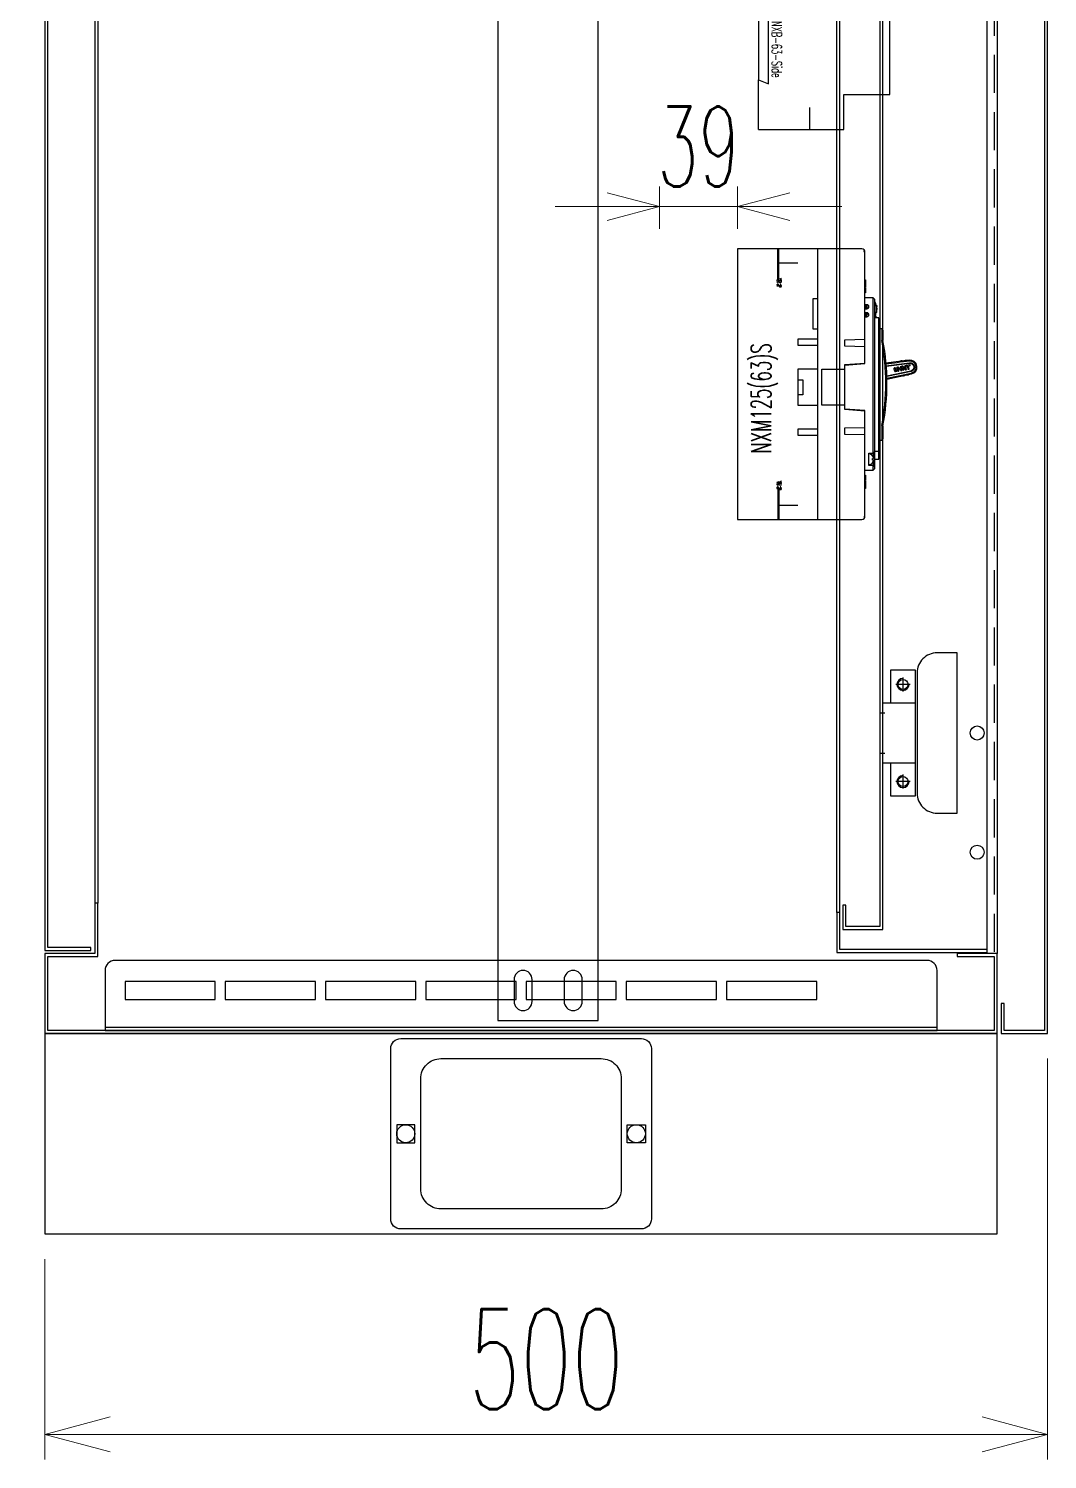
# Model space of a CAD drawing. Header units: millimetres. Extents: x 28713 to 59118, y -54378 to -19615.
# Drawn here: x 38747 to 39255, y -26430 to -25716 of the extents above; entities that cross this region are included whole.
import ezdxf
from ezdxf.enums import TextEntityAlignment as Align

# ---------------------------------------------------------------- set-up
doc = ezdxf.new("R2010")
doc.units = ezdxf.units.MM
doc.header["$LTSCALE"] = 3
doc.linetypes.add('ACAD_ISO04W100', pattern=[30, 24, -3, 0, -3])
doc.linetypes.add('HIDDEN', pattern=[9.525, 6.35, -3.175])
for name, color, linetype in [('@.DM. NÉT CHÍNH', 7, 'Continuous'), ('@.VISIBLE', 7, 'Continuous'), ('centerline', 6, 'ACAD_ISO04W100'), ('dim', 7, 'Continuous'), ('equipments', 2, 'Continuous'), ('S-DIM', 7, 'Continuous'), ('TEXT', 7, 'Continuous')]:
    doc.layers.add(name, color=color, linetype=linetype)
doc.styles.add('Ann_w01', font='romans.shx', dxfattribs={"width": 0.6, "bigfont": 'chineset.shx'})
doc.dimstyles.new('Dim 01_SC20', dxfattribs={"dimscale": 20, "dimtxt": 2, "dimasz": 1.3, "dimexe": 0.5, "dimexo": 0.5, "dimgap": 0.5, "dimtad": 1, "dimdec": 1, "dimzin": 12, "dimdsep": 46, "dimtxsty": 'Ann_w01', "dimblk": 'OPEN30', "dimcen": 1.5, "dimclrd": 6, "dimclre": 6, "dimclrt": 3, "dimadec": 1, "dimazin": 3, "dimtm": 1e-09, "dimtfac": 1, "dimtdec": 1, "dimtix": 1, "dimtmove": 0, "dimatfit": 3, "dimldrblk": 'OPEN30', "dimfxl": 1, "dimtolj": 1, "dimlwd": 20, "dimlwe": 20, "dimarcsym": 0})
doc.dimstyles.new('Dim 01_SC25', dxfattribs={"dimscale": 25, "dimtxt": 2, "dimasz": 1.3, "dimexe": 0.5, "dimexo": 0.5, "dimgap": 0.5, "dimtad": 1, "dimdec": 1, "dimzin": 12, "dimdsep": 46, "dimtxsty": 'Ann_w01', "dimblk": 'OPEN30', "dimcen": 1.5, "dimclrd": 6, "dimclre": 6, "dimclrt": 3, "dimadec": 1, "dimazin": 3, "dimtm": 1e-09, "dimtfac": 1, "dimtdec": 1, "dimtmove": 0, "dimatfit": 3, "dimldrblk": 'OPEN30', "dimfxl": 1, "dimtolj": 1, "dimlwd": 20, "dimlwe": 20, "dimarcsym": 0})

# ---------------------------------------------------------------- blocks, each defined once
blk = doc.blocks.new('_Open30')
at = {"color": 0, "linetype": 'ByBlock', "lineweight": -2}
for p, q in [((-1, 0.268), (0, 0)), ((0, 0), (-1, -0.268)), ((0, 0), (-1, 0))]:
    blk.add_line(p, q, dxfattribs=at)
blk = doc.blocks.new('*D199')
at = {"layer": 'Defpoints', "color": 0, "transparency": 16777216}
for p in [(38654.95, -24717.91), (38754.95, -24717.91), (38754.95, -26317.91)]:
    blk.add_point(p, dxfattribs=at)
at = {"layer": 'dim', "color": 6, "lineweight": 20, "transparency": 16777216}
for p, q in [((38742.45, -24717.91), (38642.45, -24717.91)), ((38654.95, -26285.41), (38654.95, -24750.41)), ((38742.45, -26317.91), (38642.45, -26317.91))]:
    blk.add_line(p, q, dxfattribs=at)
at = {"layer": 'dim', "color": 6, "lineweight": 20, "transparency": 16777216, "xscale": 32.5, "yscale": 32.5, "zscale": 32.5}
for p, rotation in [((38654.95, -24717.91), 90), ((38654.95, -26317.91), 270)]:
    blk.add_blockref('_Open30', p, dxfattribs=dict(at, rotation=rotation))
at = {"layer": 'dim', "color": 3, "transparency": 16777216, "insert": (38617.45, -25517.91), "char_height": 50, "attachment_point": 5, "rotation": 90, "style": 'Ann_w01'}
blk.add_mtext('\\A1;1600', dxfattribs=at)
blk = doc.blocks.new('*D200')
at = {"layer": 'Defpoints', "color": 0, "transparency": 16777216}
for p in [(39254.95, -26217.91), (38754.95, -26317.91), (39254.95, -26417.91)]:
    blk.add_point(p, dxfattribs=at)
at = {"layer": 'dim', "color": 6, "lineweight": 20, "transparency": 16777216}
for p, q in [((39254.95, -26230.41), (39254.95, -26430.41)), ((38754.95, -26330.41), (38754.95, -26430.41)), ((38787.45, -26417.91), (39222.45, -26417.91))]:
    blk.add_line(p, q, dxfattribs=at)
at = {"layer": 'dim', "color": 6, "lineweight": 20, "transparency": 16777216, "xscale": 32.5, "yscale": 32.5, "zscale": 32.5, "rotation": 180}
blk.add_blockref('_Open30', (38754.95, -26417.91), dxfattribs=at)
at = {"layer": 'dim', "color": 6, "lineweight": 20, "transparency": 16777216, "xscale": 32.5, "yscale": 32.5, "zscale": 32.5}
blk.add_blockref('_Open30', (39254.95, -26417.91), dxfattribs=at)
at = {"layer": 'dim', "color": 3, "transparency": 16777216, "insert": (39004.95, -26380.41), "char_height": 50, "attachment_point": 5, "style": 'Ann_w01'}
blk.add_mtext('\\A1;500', dxfattribs=at)
blk = doc.blocks.new('*D213')
at = {"layer": 'Defpoints', "color": 0, "transparency": 16777216}
for p in [(39061.45, -25805.23), (39061.45, -25826.29), (39100.45, -25826.29)]:
    blk.add_point(p, dxfattribs=at)
at = {"layer": 'S-DIM', "color": 6, "lineweight": 20, "transparency": 16777216}
for p, q in [((39061.45, -25816.29), (39061.45, -25795.23)), ((39100.45, -25816.29), (39100.45, -25795.23)), ((39035.45, -25805.23), (39009.45, -25805.23)), ((39100.45, -25805.23), (39061.45, -25805.23)), ((39126.45, -25805.23), (39152.45, -25805.23))]:
    blk.add_line(p, q, dxfattribs=at)
at = {"layer": 'S-DIM', "color": 6, "lineweight": 20, "transparency": 16777216, "xscale": 26, "yscale": 26, "zscale": 26}
blk.add_blockref('_Open30', (39061.45, -25805.23), dxfattribs=at)
at = {"layer": 'S-DIM', "color": 6, "lineweight": 20, "transparency": 16777216, "xscale": 26, "yscale": 26, "zscale": 26, "rotation": 180}
blk.add_blockref('_Open30', (39100.45, -25805.23), dxfattribs=at)
at = {"layer": 'S-DIM', "color": 3, "transparency": 16777216, "insert": (39080.95, -25775.23), "char_height": 40, "attachment_point": 5, "style": 'Ann_w01'}
blk.add_mtext('\\A1;39', dxfattribs=at)
blk = doc.blocks.new('NXM-125(63)S Side')
at = {"color": 1}
for p, q in [((20, 60.5), (30, 60.5)), ((20, -60.5), (30, -60.5))]:
    blk.add_line(p, q, dxfattribs=at)
at = {"layer": 'equipments', "color": 1}
for p, q in [((20, 52.5), (20, 67.5)), ((20.5, 52.5), (20.5, 67.5)), ((20, -52.5), (20, -67.5)), ((20.5, -52.5), (20.5, -67.5))]:
    blk.add_line(p, q, dxfattribs=at)
at = {"layer": 'equipments'}
for p, q in [((40, -67.5), (40, 67.5)), ((63.5, 51.14), (63.8, 51.14)), ((63.5, 50.72), (63.8, 50.72)), ((63.5, 48.5), (63.8, 48.5)), ((64, 39.6), (64, 37.6)), ((64.5, 39.6), (64.5, 37.6)), ((64.5, 37.65), (65.38, 38.13)), ((69.08, 35.75), (69.3, 35.75)), ((69.4, 39.16), (69.48, 38.66)), ((69.53, 36.86), (69.53, 38.14)), ((64, 35.6), (64, 33.6)), ((64.5, 33.6), (64.5, 35.6)), ((64.5, 34), (64.84, 33.66)), ((71.9, 27.5), (70.5, 27.5)), ((71.9, 27.5), (71.9, 21.7)), ((72.5, 26.9), (71.9, 27.5)), ((60.5, 10.27), (60.5, 10.01)), ((85.65, 11.88), (73.9, 10.36)), ((78.27, 6.71), (78.13, 7.5)), ((78.26, 6.71), (78.13, 7.5)), ((78.51, 8.17), (79.5, 8.33)), ((78.63, 7.62), (78.78, 6.74)), ((79.42, 7.92), (78.76, 7.81)), ((79.29, 7.2), (79.63, 7.26)), ((79.6, 7.92), (79.63, 7.77)), ((79.63, 7.65), (79.63, 7.65)), ((79.63, 7.26), (79.63, 7.26)), ((79.73, 7.19), (79.77, 6.93)), ((80.2, 8.45), (80.31, 7.8)), ((80.38, 7.4), (81.36, 7.57)), ((80.38, 7.4), (80.45, 6.93)), ((81.17, 8.65), (81.24, 8.28)), ((81.22, 8.71), (81.59, 8.78)), ((81.46, 11.58), (81.33, 11.41)), ((81.33, 11.41), (81.34, 11.34)), ((82.01, 11.65), (81.46, 11.58)), ((81.79, 7.99), (81.98, 6.89)), ((82.18, 11.51), (82.01, 11.65)), ((82.19, 11.45), (82.18, 11.51)), ((82.73, 7), (82.53, 8.17)), ((83.37, 11.66), (83.37, 11.66)), ((83.59, 7.85), (83.42, 8.83)), ((83.5, 11.83), (84.06, 11.9)), ((83.8, 11.72), (83.78, 11.87)), ((84.22, 11.77), (84.06, 11.9)), ((84.11, 8.88), (84.06, 9.12)), ((84.86, 8.93), (84.19, 8.82)), ((84.22, 11.77), (84.22, 11.77)), ((84.23, 11.7), (84.22, 11.77)), ((86, 9.13), (85.35, 9.01)), ((89.02, 8.83), (89.47, 8.88)), ((74.37, 4.16), (86.48, 6.66)), ((86.53, 6.36), (74.38, 3.85)), ((74.41, 2.97), (86.65, 5.52)), ((74.42, 2.54), (86.71, 5.07)), ((78.89, 6.2), (78.9, 6.2)), ((79.33, 6.36), (78.9, 6.2)), ((78.97, 6.61), (79.62, 6.72)), ((82.66, 6.92), (82.32, 6.87)), ((82.32, 6.87), (82.32, 6.87)), ((82.48, 4.23), (82.5, 4.16)), ((82.5, 4.16), (82.67, 4.04)), ((83.22, 4.15), (82.67, 4.04)), ((83.22, 4.15), (83.34, 4.33)), ((83.34, 4.33), (83.33, 4.4)), ((84.51, 4.63), (84.52, 4.57)), ((84.52, 4.57), (84.7, 4.45)), ((85.25, 4.56), (84.7, 4.45)), ((85.25, 4.56), (85.36, 4.73)), ((85.36, 4.73), (85.35, 4.8)), ((86.48, 6.66), (86.53, 6.36)), ((71.9, -20.7), (71.9, -28)), ((70.5, -28), (71.9, -28)), ((71.9, -28), (72.5, -27.4)), ((67.28, -35.75), (67.26, -35.77)), ((67.26, -39.23), (67.28, -39.25)), ((67.7, -38.45), (67.7, -40.6)), ((68.5, -42.2), (67.7, -43)), ((63.5, -45.46), (63.8, -45.46)), ((63.5, -49.5), (63.8, -49.5))]:
    blk.add_line(p, q, dxfattribs=at)
for points in [[(53.5, 9.45), (63.5, 10.25), (63.5, 66, 0.414214), (62, 67.5), (0, 67.5), (0, -67.5), (62, -67.5, 0.414214), (63.5, -66), (63.5, -13.25), (53.5, -12.55)], [(63.5, 37.6), (64.5, 37.6, 1), (64.5, 39.6), (63.5, 39.6)], [(68.6, 34.13, 0.192245), (68.6, 40.87, 0.189916), (68.5, 40.98)], [(69.4, 35.83, 0.089419), (69.4, 39.17, 0.362886), (69.3, 39.25)], [(63.5, 33.6), (64.5, 33.6, 1), (64.5, 35.6), (63.5, 35.6)], [(65.4, 35), (65, 35, 0.414214), (64.5, 34.5)], [(68.58, -37.5), (70.3, -37.5, 0.414214), (70.5, -37.3), (70.5, 32.8, 0.414214), (70.3, 33), (68.5, 33)], [(68.5, -33.4), (70.3, -33.4, 0.414214), (70.5, -33.2)]]:
    blk.add_lwpolyline(points, format="xyb", dxfattribs=at)
for points in [[(63.5, 52.01), (63.8, 52.01), (63.8, 48.44), (63.5, 48.44)], [(63.5, 48), (63.8, 48), (63.8, 45.5), (63.5, 45.5)], [(68.5, -42.2), (68.5, 42.2), (67.7, 43), (63.5, 43)], [(68.5, -33.6), (67.7, -34.4), (67.7, 43)], [(40, 42.5), (37.5, 42.5), (37.5, 27.5), (40, 27.5)], [(40, 22.5), (30, 22.5), (30, 19.5), (40, 19.5)], [(63.5, 18.6), (53.5, 18.9), (53.5, 22.1), (63.5, 22.4)], [(72.5, 26.9), (72.5, 21.86), (72.49, 21.83), (72.5, 21.76), (71.9, 21.7)], [(40, 7.5), (30, 7.5), (30, -10.5), (40, -10.5)], [(53.5, -10.5), (42, -10.5), (42, 7.5), (53.5, 7.5)], [(63.5, -13.5), (53.5, -12.75), (53.5, 9.75), (63.5, 10.5)], [(74.02, 9.06), (85.8, 10.59), (85.85, 10.59)], [(85.89, 10.29), (85.83, 10.29), (74.09, 8.77)], [(81.36, 7.57), (81.49, 6.79), (81.49, 6.79), (81.36, 7.57)], [(83.5, 11.83), (83.37, 11.66), (83.38, 11.59)], [(30, 2.2), (32.5, 2.2), (32.5, -5.3), (30, -5.3)], [(71.9, -20.7), (72.5, -20.76), (72.5, -27.4)], [(40, -22.5), (30, -22.5), (30, -25.5), (40, -25.5)], [(63.5, -25.4), (53.5, -25.1), (53.5, -21.9), (63.5, -21.6)], [(67.7, -40.6), (65.5, -40.6), (65.5, -34.4), (67.7, -34.4), (67.7, -36.55)], [(63.5, -43), (67.7, -43), (67.7, -40.6), (68.5, -41.4)], [(63.5, -45.5), (63.8, -45.5), (63.8, -48), (63.5, -48)], [(63.8, -48.02), (63.8, -48.04), (63.5, -48.04)], [(63.5, -48.49), (63.8, -48.49), (63.8, -49.54), (63.5, -49.54)], [(63.8, -49.6), (63.8, -52), (63.5, -52)], [(63.8, -52.01), (63.8, -52.06), (63.5, -52.06)]]:
    blk.add_lwpolyline(points, dxfattribs=at)
for centre, radius, start, end in [((69.3, 35.85), 0.1, 269.99999, 349.78051), ((69.38, 38.65), 0.1, 0, 7.10314), ((69.38, 36.35), 0.1, 352.89685, 0), ((68.42, 34.2), 0.2, 295.22281, 338.23588), ((-39.5, 0.5), 113.4, 349.22311, 10.77688), ((-39.5, 0.5), 114, 349.25176, 10.7484), ((86.05, 8.46), 3.45, 280.91302, 96.72058), ((65.12, -37.5), 2.78, 39.16973, 82.22418), ((65.12, -37.5), 2.78, 277.77582, 320.83027)]:
    blk.add_arc(centre, radius, start, end, dxfattribs=at)
for points, knots in [([(63.02, 66.17), (63.08, 66.19), (63.19, 66.26), (63.31, 66.39), (63.37, 66.52), (63.37, 66.61), (63.36, 66.64), (63.36, 66.63), (63.32, 66.57), (63.24, 66.51), (63.1, 66.43), (62.99, 66.38), (62.93, 66.36)], [0, 0, 0, 0, 0.194132, 0.3696, 0.514403, 0.62658, 0.62658, 0.62658, 0.680004, 0.794665, 0.95862, 1.14983, 1.14983, 1.14983, 1.14983]), ([(64.5, 38.04), (64.67, 38.04), (64.83, 38.04), (65, 38.04), (65.06, 38.04), (65.2, 38.07), (65.31, 38.15), (65.35, 38.19), (65.4, 38.24), (65.43, 38.29), (65.46, 38.35)], [0, 0, 0, 0, 1, 1, 1, 1.194647, 1.390356, 1.390356, 1.390356, 1.576937, 1.576937, 1.576937, 1.576937]), ([(68.5, 40.73), (68.51, 40.71), (68.54, 40.6), (68.6, 40.39), (68.65, 40.21), (68.67, 40.11), (68.7, 40.01), (68.72, 39.9), (68.75, 39.8)], [0, 0, 0, 0, 0.083471, 0.3438557, 0.6460638, 0.6460638, 0.6460638, 0.9670049, 0.9670049, 0.9670049, 0.9670049]), ([(69.43, 38.13), (69.42, 38.23), (69.41, 38.37), (69.4, 38.51), (69.39, 38.55), (69.39, 38.58), (69.39, 38.61), (69.39, 38.64), (69.38, 38.64), (69.38, 38.65), (69.38, 38.65), (69.38, 38.67), (69.38, 38.68), (69.38, 38.69), (69.37, 38.77), (69.35, 38.91), (69.34, 39.05), (69.33, 39.1), (69.32, 39.14), (69.3, 39.17), (69.31, 39.25), (69.3, 39.25), (69.23, 39.25), (69.15, 39.25), (69.08, 39.25)], [0, 0, 0, 0, 0.291713, 0.422989, 0.422989, 0.422989, 1.422989, 1.422989, 1.422989, 2.422989, 2.422989, 2.422989, 3.422989, 3.422989, 3.422989, 3.659832, 3.84007, 3.84007, 3.84007, 3.950164, 3.987699, 3.987699, 3.987699, 4.987699, 4.987699, 4.987699, 4.987699]), ([(78.13, 7.5), (78.12, 7.54), (78.11, 7.6), (78.11, 7.7), (78.13, 7.79), (78.15, 7.87), (78.18, 7.91), (78.19, 7.93), (78.22, 7.97), (78.28, 8.04), (78.39, 8.13), (78.47, 8.16), (78.51, 8.17)], [0, 0, 0, 0, 0.1097229, 0.206355, 0.292729, 0.3712118, 0.4445468, 0.4445468, 0.4445468, 0.595198, 0.7317083, 0.8531323, 0.8531323, 0.8531323, 0.8531323]), ([(79.72, 7.61), (79.71, 7.61), (79.69, 7.61), (79.66, 7.63), (79.64, 7.64), (79.63, 7.65), (79.63, 7.67), (79.62, 7.71), (79.61, 7.75), (79.6, 7.8), (79.59, 7.84), (79.57, 7.87), (79.55, 7.89), (79.52, 7.91), (79.49, 7.92), (79.46, 7.92), (79.43, 7.92), (79.42, 7.92)], [0, 0, 0, 0, 0.0340053, 0.0689052, 0.104385, 0.104385, 0.104385, 0.1584015, 0.2079, 0.2529458, 0.2935001, 0.3295922, 0.3614135, 0.3908206, 0.4216465, 0.4567739, 0.4965092, 0.4965092, 0.4965092, 0.4965092]), ([(79.63, 7.65), (79.64, 7.65), (79.65, 7.64), (79.67, 7.62), (79.69, 7.61), (79.71, 7.61), (79.72, 7.61), (79.72, 7.61), (79.34, 7.63), (79.45, 7.65), (79.56, 7.67)], [0, 0, 0, 0, 0.024524, 0.04935, 0.075054, 0.089161, 0.104835, 0.104835, 0.104835, 1.104835, 1.104835, 1.104835, 1.104835]), ([(79.76, 8.46), (79.75, 8.46), (79.73, 8.46), (79.71, 8.44), (79.7, 8.41), (79.7, 8.39), (79.7, 8.38), (79.81, 7.77), (79.91, 7.16), (80.01, 6.55), (80.02, 6.54), (80.02, 6.53), (80.03, 6.52), (80.04, 6.5), (80.05, 6.49), (80.08, 6.49), (80.11, 6.49), (80.12, 6.49), (80.22, 6.51), (80.33, 6.53), (80.44, 6.55)], [0, 0, 0, 0, 0.030857, 0.058543, 0.086225, 0.117072, 0.117072, 0.117072, 1.117072, 1.117072, 1.117072, 1.136137, 1.152698, 1.167807, 1.182559, 1.214296, 1.252162, 1.252162, 1.252162, 2.252162, 2.252162, 2.252162, 2.252162]), ([(80.2, 8.45), (80.19, 8.46), (80.19, 8.48), (80.17, 8.5), (80.15, 8.51), (80.14, 8.52), (80.13, 8.52), (80.12, 8.53), (80.12, 8.52), (80, 8.5), (79.88, 8.48), (79.76, 8.46)], [0, 0, 0, 0, 0.028837, 0.059792, 0.074828, 0.088866, 0.101572, 0.112993, 0.112993, 0.112993, 1.112993, 1.112993, 1.112993, 1.112993]), ([(81.79, 7.99), (81.79, 8), (81.79, 8), (81.78, 8.02), (81.77, 8.03), (81.75, 8.04), (81.74, 8.04), (81.73, 8.04), (81.73, 8.04), (81.25, 7.96), (80.78, 7.88), (80.31, 7.8)], [0, 0, 0, 0, 0.00889, 0.019018, 0.041733, 0.064451, 0.07458, 0.083472, 0.083472, 0.083472, 1.083472, 1.083472, 1.083472, 1.083472]), ([(81.24, 8.28), (81.24, 8.27), (81.24, 8.26), (81.26, 8.23), (81.29, 8.22), (81.31, 8.22), (81.32, 8.22), (81.43, 8.24), (81.55, 8.26), (81.66, 8.28)], [0, 0, 0, 0, 0.030842, 0.058521, 0.086204, 0.117057, 0.117057, 0.117057, 1.117057, 1.117057, 1.117057, 1.117057]), ([(82.18, 11.51), (82.18, 11.52), (82.16, 11.51), (82.15, 11.51), (82.13, 11.5), (82.07, 11.51), (81.96, 11.49), (81.83, 11.47), (81.68, 11.45), (81.57, 11.44), (81.5, 11.43), (81.48, 11.43), (81.46, 11.43), (81.42, 11.42), (81.38, 11.4), (81.33, 11.42), (81.33, 11.41)], [0, 0, 0, 0, 0.0256909, 0.0256909, 0.0256909, 0.099698, 0.2133237, 0.3528747, 0.5016561, 0.6417916, 0.7098676, 0.7098676, 0.7098676, 0.7566372, 0.833053, 0.8595513, 0.8595513, 0.8595513, 0.8595513]), ([(81.66, 8.28), (81.67, 8.28), (81.7, 8.3), (81.73, 8.33), (81.73, 8.36), (81.73, 8.38), (81.71, 8.49), (81.69, 8.6), (81.67, 8.71)], [0, 0, 0, 0, 0.043131, 0.086009, 0.129426, 0.129426, 0.129426, 1.129426, 1.129426, 1.129426, 1.129426]), ([(81.99, 8.84), (81.97, 8.84), (81.94, 8.83), (81.92, 8.79), (81.91, 8.76), (81.92, 8.75), (82.02, 8.14), (82.12, 7.54), (82.23, 6.94), (82.23, 6.92), (82.24, 6.89), (82.28, 6.87), (82.31, 6.86), (82.32, 6.87)], [0, 0, 0, 0, 0.04313, 0.086013, 0.129475, 0.129475, 0.129475, 1.129475, 1.129475, 1.129475, 1.172607, 1.21549, 1.258607, 1.258607, 1.258607, 1.258607]), ([(82.23, 6.94), (82.22, 6.93), (82.22, 6.93), (82.22, 6.93), (82.19, 7.14), (82.12, 7.54), (82.02, 8.14), (81.95, 8.55), (81.91, 8.75), (81.92, 8.75), (81.92, 8.75), (81.92, 8.75)], [0, 0, 0, 0, 1, 1, 1, 1.612609, 2.225941, 2.838475, 2.838475, 2.838475, 3.838475, 3.838475, 3.838475, 3.838475]), ([(83.59, 7.85), (83.58, 7.85), (83.57, 7.86), (83.55, 7.88), (83.51, 7.91), (83.46, 7.95), (83.38, 8.02), (83.24, 8.14), (83.09, 8.27), (82.98, 8.37), (82.94, 8.4), (82.91, 8.43), (82.86, 8.47), (82.78, 8.54), (82.69, 8.61), (82.64, 8.66), (82.62, 8.68), (82.59, 8.71), (82.54, 8.76), (82.47, 8.81), (82.4, 8.85), (82.34, 8.88), (82.29, 8.89), (82.26, 8.89), (82.24, 8.89), (82.15, 8.87), (82.07, 8.86), (81.98, 8.84)], [0, 0, 0, 0, 0.016984, 0.047114, 0.088673, 0.139885, 0.264089, 0.405351, 0.681439, 0.852895, 0.852895, 0.852895, 0.959753, 1.067242, 1.17424, 1.279688, 1.279688, 1.279688, 1.377586, 1.496943, 1.557583, 1.615687, 1.669806, 1.720053, 1.720053, 1.720053, 2.720053, 2.720053, 2.720053, 2.720053]), ([(83.19, 7.6), (83.22, 7.58), (83.28, 7.53), (83.36, 7.46), (83.44, 7.39), (83.49, 7.34), (83.52, 7.32), (83.55, 7.29), (83.6, 7.24), (83.68, 7.19), (83.75, 7.16), (83.8, 7.14), (83.87, 7.13), (83.91, 7.14), (83.93, 7.14), (84, 7.15), (84.07, 7.16), (84.13, 7.18)], [0, 0, 0, 0, 0.107364, 0.21759, 0.327276, 0.433085, 0.433085, 0.433085, 0.541781, 0.65389, 0.71109, 0.770037, 0.832417, 0.900574, 0.900574, 0.900574, 1.900574, 1.900574, 1.900574, 1.900574]), ([(84.22, 11.77), (84.22, 11.78), (84.21, 11.77), (84.2, 11.77), (84.18, 11.76), (84.13, 11.76), (84.04, 11.74), (83.92, 11.73), (83.84, 11.72), (83.8, 11.72), (83.75, 11.71), (83.67, 11.7), (83.56, 11.68), (83.46, 11.68), (83.41, 11.66), (83.37, 11.67), (83.37, 11.66)], [0, 0, 0, 0, 0.0209341, 0.0209341, 0.0209341, 0.0819588, 0.1770055, 0.296874, 0.4297576, 0.4297576, 0.4297576, 0.5623648, 0.6822932, 0.7773993, 0.8384916, 0.8595148, 0.8595148, 0.8595148, 0.8595148]), ([(83.89, 9.09), (83.89, 9.1), (83.89, 9.11), (83.88, 9.12), (83.86, 9.14), (83.83, 9.15), (83.81, 9.15), (83.8, 9.15), (83.68, 9.13), (83.57, 9.11), (83.46, 9.09)], [0, 0, 0, 0, 0.012236, 0.025851, 0.05629, 0.088497, 0.11994, 0.11994, 0.11994, 1.11994, 1.11994, 1.11994, 1.11994]), ([(84.13, 7.18), (84.14, 7.18), (84.16, 7.19), (84.19, 7.21), (84.2, 7.23), (84.2, 7.25), (84.2, 7.26), (84.2, 7.26), (84.1, 7.87), (83.99, 8.48), (83.89, 9.09)], [0, 0, 0, 0, 0.031442, 0.063649, 0.094094, 0.107713, 0.119956, 0.119956, 0.119956, 1.119956, 1.119956, 1.119956, 1.119956]), ([(85.94, 9.52), (85.33, 9.41), (84.73, 9.31), (84.12, 9.21), (84.11, 9.21), (84.09, 9.2), (84.07, 9.18), (84.06, 9.15), (84.06, 9.13), (84.06, 9.12)], [0, 0, 0, 0, 1, 1, 1, 1.030844, 1.058524, 1.086205, 1.117051, 1.117051, 1.117051, 1.117051]), ([(84.86, 8.93), (84.94, 8.43), (85.03, 7.92), (85.11, 7.42), (85.11, 7.41), (85.12, 7.39), (85.14, 7.37), (85.17, 7.36), (85.19, 7.36), (85.2, 7.36), (85.31, 7.38), (85.42, 7.4), (85.54, 7.42)], [0, 0, 0, 0, 1, 1, 1, 1.030858, 1.058541, 1.086222, 1.117075, 1.117075, 1.117075, 2.117075, 2.117075, 2.117075, 2.117075]), ([(85.53, 7.42), (85.55, 7.42), (85.58, 7.43), (85.6, 7.47), (85.61, 7.5), (85.6, 7.51), (85.52, 8.01), (85.43, 8.51), (85.35, 9.01)], [0, 0, 0, 0, 0.04313, 0.086013, 0.12944, 0.12944, 0.12944, 1.12944, 1.12944, 1.12944, 1.12944]), ([(86.65, 5.52), (86.76, 5.55), (86.97, 5.61), (87.27, 5.72), (87.55, 5.86), (87.81, 6.03), (88.05, 6.23), (88.28, 6.45), (88.48, 6.69), (88.65, 6.95), (88.79, 7.24), (88.91, 7.54), (88.99, 7.85), (89.04, 8.17), (89.05, 8.5), (89.04, 8.72), (89.02, 8.83), (89.02, 8.86), (89.01, 8.92), (88.99, 9.02), (88.97, 9.12), (88.95, 9.24), (88.91, 9.37), (88.86, 9.51), (88.8, 9.66), (88.72, 9.82), (88.62, 10), (88.5, 10.19), (88.34, 10.39), (88.14, 10.6), (87.9, 10.81), (87.63, 11), (87.35, 11.15), (87.07, 11.27), (86.8, 11.36), (86.53, 11.42), (86.26, 11.45), (85.99, 11.46), (85.8, 11.44), (85.71, 11.42)], [0, 0, 0, 0, 0.330242, 0.646046, 0.958121, 1.269696, 1.582237, 1.894586, 2.207074, 2.521191, 2.840275, 3.164383, 3.487757, 3.810192, 4.134061, 4.462139, 4.462139, 4.462139, 4.553122, 4.651974, 4.760708, 4.880254, 5.012201, 5.158351, 5.320634, 5.501265, 5.703032, 5.928889, 6.183867, 6.472943, 6.794518, 7.13062, 7.456965, 7.757767, 8.037986, 8.308736, 8.5768, 8.850356, 9.134774, 9.134774, 9.134774, 9.134774]), ([(85.85, 10.59), (86, 10.61), (86.31, 10.61), (86.76, 10.51), (87.18, 10.31), (87.55, 10.03), (87.85, 9.68), (88.06, 9.26), (88.15, 8.96), (88.17, 8.8), (88.2, 8.65), (88.21, 8.34), (88.13, 7.88), (87.96, 7.45), (87.7, 7.06), (87.36, 6.74), (86.97, 6.5), (86.68, 6.4), (86.53, 6.36)], [0, 0, 0, 0, 0.463783, 0.923088, 1.379288, 1.835293, 2.294392, 2.759946, 3.233728, 3.233728, 3.233728, 3.694076, 4.156217, 4.618303, 5.08048, 5.542783, 6.004687, 6.463806, 6.463806, 6.463806, 6.463806]), ([(85.89, 10.29), (86.03, 10.31), (86.29, 10.31), (86.68, 10.22), (87.02, 10.07), (87.33, 9.84), (87.58, 9.54), (87.78, 9.17), (87.85, 8.9), (87.87, 8.75), (87.9, 8.6), (87.91, 8.28), (87.82, 7.83), (87.62, 7.42), (87.32, 7.07), (86.93, 6.81), (86.63, 6.7), (86.48, 6.66)], [0, 0, 0, 0, 0.407858, 0.793861, 1.168363, 1.542706, 1.928144, 2.335543, 2.775399, 2.775399, 2.775399, 3.249285, 3.704505, 4.15107, 4.599988, 5.061993, 5.547015, 5.547015, 5.547015, 5.547015]), ([(86.07, 9.24), (86.06, 9.3), (86.05, 9.37), (86.04, 9.43), (86.03, 9.44), (86.03, 9.47), (86.01, 9.5), (85.98, 9.52), (85.96, 9.52), (85.94, 9.52), (85.94, 9.52)], [0, 0, 0, 0, 1, 1, 1, 1.040509, 1.07618, 1.109807, 1.127818, 1.147776, 1.147776, 1.147776, 1.147776]), ([(86, 9.13), (86.01, 9.13), (86.02, 9.13), (86.04, 9.14), (86.06, 9.16), (86.07, 9.19), (86.07, 9.21), (86.07, 9.21), (86.07, 9.22), (86.07, 9.23), (86.07, 9.24)], [0, 0, 0, 0, 0.0199583, 0.0379702, 0.0715947, 0.107262, 0.1216304, 0.1216304, 0.1216304, 0.147851, 0.147851, 0.147851, 0.147851]), ([(81.49, 6.79), (81.49, 6.79), (81.5, 6.78), (81.51, 6.76), (81.53, 6.74), (81.56, 6.74), (81.58, 6.74), (81.59, 6.74), (81.7, 6.76), (81.81, 6.78), (81.91, 6.8)], [0, 0, 0, 0, 0.016897, 0.031897, 0.058763, 0.087588, 0.124693, 0.124693, 0.124693, 1.124693, 1.124693, 1.124693, 1.124693]), ([(62.93, -66.36), (62.99, -66.38), (63.1, -66.43), (63.24, -66.51), (63.32, -66.57), (63.36, -66.63), (63.36, -66.64), (63.37, -66.61), (63.37, -66.52), (63.31, -66.39), (63.19, -66.26), (63.08, -66.19), (63.02, -66.17)], [0, 0, 0, 0, 0.19121, 0.355164, 0.469825, 0.52325, 0.52325, 0.52325, 0.635426, 0.78023, 0.955698, 1.14983, 1.14983, 1.14983, 1.14983])]:
    blk.add_open_spline(points, degree=3, knots=knots, dxfattribs=at)
for points, weights, knots in [([(68.58, 33), (68.58, 33.07), (68.58, 33.2), (68.56, 33.33), (68.56, 33.4), (68.75, 33.4), (68.95, 33.4), (69.14, 33.4), (69.08, 33.79), (68.95, 34.15), (68.74, 34.48)], [1, 1, 1, 1, 1, 1, 1, 1, 0.985063940021, 0.985063940021, 1], [0, 0, 0, 0, 0.201401, 0.40079, 0.40079, 0.40079, 1.40079, 1.40079, 1.40079, 1.824944, 1.824944, 1.824944, 1.824944]), ([(67.26, -39.23), (67.57, -38.85), (67.77, -38.39), (67.84, -37.9), (67.65, -37.9), (67.45, -37.9), (67.26, -37.9), (67.26, -37.83), (67.28, -37.7), (67.28, -37.57), (67.28, -37.5), (67.28, -37.43), (67.28, -37.3), (67.26, -37.17), (67.26, -37.1), (67.45, -37.1), (67.65, -37.1), (67.84, -37.1), (67.77, -36.61), (67.57, -36.15), (67.26, -35.77)], [1, 0.976196696816, 0.976196696816, 1, 1, 1, 1, 1, 1, 1, 1, 1, 1, 1, 1, 1, 1, 1, 0.976196696816, 0.976196696816, 1], [0, 0, 0, 0, 0.536056, 0.536056, 0.536056, 1.536056, 1.536056, 1.536056, 1.735445, 1.936846, 1.936846, 1.936846, 2.138247, 2.337636, 2.337636, 2.337636, 3.337636, 3.337636, 3.337636, 3.873692, 3.873692, 3.873692, 3.873692])]:
    blk.add_rational_spline(points, weights, degree=3, knots=knots, dxfattribs=at)
for points, start_tangent, end_tangent in [([(85.71, 11.43), (79.63, 10.68), (73.94, 9.93)], (-0.992555, -0.121799), (-0.992526, -0.122035)), ([(78.19, 7.93), (78.15, 7.84), (78.12, 7.74), (78.12, 7.63), (78.13, 7.5)], (-0.567604, -0.823302), (0.163653, -0.986518)), ([(78.51, 8.17), (78.41, 8.13), (78.32, 8.07), (78.25, 8), (78.19, 7.93)], (-0.984896, -0.173144), (-0.568238, -0.822864)), ([(78.63, 7.62), (78.63, 7.69), (78.66, 7.74), (78.7, 7.78), (78.76, 7.81)], (-0.18483, 0.98277), (0.986312, 0.164888)), ([(79.29, 7.2), (79.28, 7.2), (79.26, 7.19), (79.74, 7.18), (79.73, 7.15), (79.73, 7.12), (79.73, 7.09), (79.73, 7.05), (79.75, 6.97), (79.26, 6.89), (79.25, 6.85), (79.75, 6.82), (79.73, 6.78), (79.71, 6.76), (79.67, 6.74), (79.62, 6.72)], (-0.984962, -0.172769), (-0.985806, -0.167891)), ([(79.6, 7.92), (79.53, 8.11), (79.39, 8.25), (79.7, 8.33), (79.5, 8.33)], (-0.164327, 0.986406), (-0.985647, -0.168818)), ([(79.42, 7.92), (79.47, 7.92), (79.52, 7.91), (79.55, 7.89), (79.58, 7.86), (79.6, 7.81), (79.61, 7.77), (79.62, 7.71), (79.63, 7.65)], (0.984821, 0.173573), (0.171521, -0.98518)), ([(79.56, 7.67), (79.6, 7.69), (79.62, 7.72), (79.63, 7.77)], (0.985519, 0.169568), (-0.165033, 0.986288)), ([(79.73, 7.19), (79.71, 7.23), (79.67, 7.26), (79.63, 7.26)], (-0.169551, 0.985521), (-0.987652, -0.156661)), ([(81.22, 8.71), (81.21, 8.71), (81.2, 8.7), (81.19, 8.69), (81.18, 8.67), (81.17, 8.66), (81.17, 8.65)], (-0.982299, -0.187321), (0.149237, -0.988801)), ([(81.67, 8.71), (81.66, 8.73), (81.64, 8.76), (81.63, 8.77), (81.62, 8.77), (81.6, 8.78), (81.59, 8.78)], (-0.204325, 0.978903), (-0.987732, -0.156157)), ([(81.91, 8.75), (81.92, 8.79), (81.94, 8.82), (81.98, 8.84)], (-0.167254, 0.985914), (0.985073, 0.172135)), ([(82.53, 8.17), (82.54, 8.16), (82.55, 8.15), (82.59, 8.12), (82.64, 8.08), (82.69, 8.04), (82.8, 7.95), (82.86, 7.89)], (0.872434, -0.488732), (0.73696, -0.675937)), ([(82.86, 7.89), (82.94, 7.82), (83.02, 7.74), (83.11, 7.67), (83.19, 7.6)], (0.725481, -0.688242), (0.764365, -0.644784)), ([(83.46, 9.1), (83.42, 9.08), (83.4, 9.06), (83.39, 9.02), (83.39, 8.98), (83.4, 8.93), (83.41, 8.89), (83.42, 8.83)], (-0.985761, -0.168153), (0.16887, -0.985638)), ([(83.46, 9.09), (83.44, 9.09), (83.43, 9.08), (83.41, 9.06), (83.4, 9.03), (83.39, 9), (83.4, 8.96), (83.4, 8.92), (83.41, 8.88), (83.42, 8.83)], (-0.985089, -0.172043), (0.170165, -0.985416)), ([(84.06, 9.12), (84.06, 9.16), (84.09, 9.19), (84.12, 9.21)], (-0.169087, 0.985601), (0.985748, 0.168229)), ([(84.19, 8.82), (84.15, 8.82), (84.12, 8.84), (84.1, 8.88)], (-0.985747, -0.168233), (-0.168903, 0.985633)), ([(84.11, 8.88), (84.12, 8.85), (84.13, 8.83), (84.16, 8.82), (84.19, 8.82)], (0.137818, -0.990458), (0.980109, 0.198461)), ([(85.11, 7.42), (85.03, 7.92), (84.94, 8.43), (84.85, 8.93)], (-0.167462, 0.985879), (-0.168764, 0.985656)), ([(85.2, 7.36), (85.16, 7.36), (85.13, 7.38), (85.11, 7.42)], (-0.985752, -0.168205), (-0.16741, 0.985887)), ([(78.27, 6.71), (78.3, 6.58), (78.34, 6.47), (78.47, 6.3), (78.56, 6.24), (78.66, 6.2), (78.77, 6.19), (78.89, 6.2)], (0.172016, -0.985094), (0.987182, 0.159598)), ([(78.97, 6.61), (78.9, 6.61), (78.84, 6.64), (78.8, 6.68), (78.78, 6.74)], (-0.985179, -0.171531), (-0.151584, 0.988444)), ([(79.33, 6.36), (79.52, 6.43), (79.67, 6.56), (79.76, 6.74), (79.77, 6.93)], (0.984901, 0.173118), (-0.166191, 0.986094)), ([(80.44, 6.55), (80.46, 6.55), (80.47, 6.56), (80.49, 6.58), (80.49, 6.6), (80.5, 6.64), (80.5, 6.7), (80.49, 6.76), (80.48, 6.82), (80.46, 6.88), (80.45, 6.93)], (0.988813, 0.149158), (-0.176714, 0.984262)), ([(81.59, 6.74), (81.56, 6.74), (81.53, 6.75), (81.5, 6.76), (81.49, 6.79)], (-0.985752, -0.168205), (-0.38692, 0.922113)), ([(81.91, 6.8), (81.95, 6.81), (81.97, 6.85), (81.98, 6.89)], (0.985675, 0.168658), (-0.164089, 0.986446)), ([(82.32, 6.87), (82.28, 6.87), (82.24, 6.9), (82.22, 6.93)], (-0.987538, -0.157379), (-0.173142, 0.984897)), ([(82.5, 4.16), (82.52, 4.17), (82.6, 4.18), (82.71, 4.2), (82.85, 4.23), (82.99, 4.26), (83.13, 4.29), (83.24, 4.31), (83.32, 4.33), (83.34, 4.33)], (0.290792, -0.956786), (-0.102376, 0.994746)), ([(82.66, 6.92), (82.68, 6.93), (82.69, 6.94), (82.71, 6.95), (82.72, 6.98), (82.73, 7)], (0.985484, 0.169766), (0.42374, 0.905784)), ([(84.52, 4.57), (84.54, 4.57), (84.62, 4.58), (84.73, 4.61), (84.87, 4.63), (85.01, 4.66), (85.15, 4.69), (85.26, 4.71), (85.34, 4.73), (85.36, 4.73)], (0.290792, -0.956786), (-0.102376, 0.994746))]:
    blk.add_spline(points, degree=3, dxfattribs=dict(at, start_tangent=start_tangent, end_tangent=end_tangent))
at = {"layer": 'TEXT', "attachment_point": 5, "rotation": 90, "style": 'Ann_w01'}
for s, insert, char_height in [('\\A1;10-63A', (20, 50.55), 1), ('\\A1;65-125A', (21.34, 50.55), 1), ('\\A1;NXM125(63)S', (13.36, -7.19), 10), ('\\A1;10-63A', (20, -50.55), 1), ('\\A1;65-125A', (21.34, -50.55), 1)]:
    blk.add_mtext(s, dxfattribs=dict(at, insert=insert, char_height=char_height))
blk = doc.blocks.new('ẻt34qt63q65')
at = {"layer": 'equipments'}
for p, q in [((39110.95, -25711.49), (39110.95, -25686.74)), ((39110.95, -25686.74), (39153.45, -25686.74)), ((39153.45, -25686.74), (39153.45, -25704.24)), ((39153.45, -25704.24), (39176.45, -25704.24)), ((39176.45, -25749.24), (39176.45, -25704.24)), ((39110.95, -25711.49), (39115.95, -25709.49)), ((39110.95, -25711.49), (39110.95, -25741.99)), ((39115.95, -25743.99), (39115.95, -25709.49)), ((39110.95, -25766.74), (39110.95, -25741.99)), ((39110.95, -25741.99), (39115.95, -25743.99)), ((39153.45, -25766.74), (39153.45, -25749.24)), ((39153.45, -25749.24), (39176.45, -25749.24)), ((39110.95, -25766.74), (39153.45, -25766.74))]:
    blk.add_line(p, q, dxfattribs=at)
at = {"layer": 'equipments', "color": 1}
for p, q in [((39136.45, -25686.74), (39136.45, -25697.74)), ((39136.45, -25766.74), (39136.45, -25755.74))]:
    blk.add_line(p, q, dxfattribs=at)
at = {"layer": 'TEXT', "style": 'Ann_w01', "width": 0.6}
blk.add_text('NXB-63-Side', height=5, rotation=270, dxfattribs=at).set_placement((39119.95, -25726.74), align=Align.MIDDLE_CENTER)

msp = doc.modelspace()

# ---------------------------------------------------------------- linework, layer by layer
at = {"color": 6}
for p, q in [((39224.95, -26175.91), (39224.95, -24759.91)), ((39149.95, -26157.41), (39149.95, -24778.41)), ((39151.45, -26157.41), (39151.45, -24778.41))]:
    msp.add_line(p, q, dxfattribs=at)
at = {"linetype": 'HIDDEN'}
msp.add_line((39228.45, -24757.91), (39228.45, -26177.91), dxfattribs=at)
for p, q in [((39229.95, -24757.91), (39229.95, -26177.91)), ((38779.95, -24782.91), (38779.95, -26152.91)), ((38781.45, -24782.91), (38781.45, -26152.91))]:
    msp.add_line(p, q)
at = {"color": 6, "linetype": 'Continuous'}
for p, q in [((39186.45, -26043.66), (39179.45, -26043.66)), ((39182.95, -26040.16), (39182.95, -26047.16)), ((39182.95, -26088.66), (39182.95, -26095.66)), ((39186.45, -26092.16), (39179.45, -26092.16))]:
    msp.add_line(p, q, dxfattribs=at)
at = {"color": 1}
msp.add_line((39199.95, -26214.91), (38784.95, -26214.91), dxfattribs=at)
at = {"color": 4}
for points in [[(39253.45, -26216.41), (39233.45, -26216.41), (39233.45, -26202.91), (39231.95, -26202.91), (39231.95, -26217.91), (39254.95, -26217.91), (39254.95, -24717.91), (39231.95, -24717.91), (39231.95, -24732.91), (39233.45, -24732.91), (39233.45, -24719.41), (39253.45, -24719.41)], [(38777.95, -26174.91), (38756.45, -26174.91), (38756.45, -24760.91), (38777.95, -24760.91), (38777.95, -24759.41), (38754.95, -24759.41), (38754.95, -26176.41), (38777.95, -26176.41)], [(39171.45, -26164.41), (39154.45, -26164.41), (39154.45, -26153.91), (39152.95, -26153.91), (39152.95, -26165.91), (39172.95, -26165.91), (39172.95, -24769.91), (39152.95, -24769.91), (39152.95, -24781.91), (39154.45, -24781.91), (39154.45, -24771.41), (39171.45, -24771.41)]]:
    msp.add_lwpolyline(points, close=True, dxfattribs=at)
at = {"color": 6}
msp.add_lwpolyline([(39209.95, -26107.91), (39209.95, -26027.91), (39199.95, -26027.91, 0.414214), (39189.95, -26037.91), (39189.95, -26097.91, 0.414214), (39199.95, -26107.91)], format="xyb", close=True, dxfattribs=at)
for points in [[(38779.95, -26152.91), (38779.95, -26177.91), (38754.95, -26177.91), (38754.95, -26217.91), (39229.95, -26217.91), (39229.95, -26177.91), (39209.95, -26177.91), (39209.95, -26179.41), (39228.45, -26179.41), (39228.45, -26216.41), (38756.45, -26216.41), (38756.45, -26179.41), (38781.45, -26179.41), (38781.45, -26152.91)], [(39229.95, -26217.91), (38754.95, -26217.91), (38754.95, -26317.91), (39229.95, -26317.91)], [(38930.45, -26263.41), (38930.45, -26272.41), (38939.45, -26272.41), (38939.45, -26263.41)], [(39054.45, -26263.41), (39054.45, -26272.41), (39045.45, -26272.41), (39045.45, -26263.41)]]:
    msp.add_lwpolyline(points, close=True)
msp.add_lwpolyline([(39149.95, -26157.41), (39149.95, -26177.41), (39224.95, -26177.41), (39224.95, -26175.91), (39151.45, -26175.91), (39151.45, -26157.41)], close=True, dxfattribs=at)
at = {"color": 1}
msp.add_lwpolyline([(38784.95, -26186.41), (38784.95, -26216.41), (39199.95, -26216.41), (39199.95, -26186.41, 0.414214), (39194.95, -26181.41), (38789.95, -26181.41, 0.414214)], format="xyb", close=True, dxfattribs=at)
for points in [[(38794.95, -26200.91), (38839.95, -26200.91), (38839.95, -26191.91), (38794.95, -26191.91)], [(38844.95, -26200.91), (38889.95, -26200.91), (38889.95, -26191.91), (38844.95, -26191.91)], [(38894.95, -26200.91), (38939.95, -26200.91), (38939.95, -26191.91), (38894.95, -26191.91)], [(38944.95, -26200.91), (38989.95, -26200.91), (38989.95, -26191.91), (38944.95, -26191.91)], [(38994.95, -26200.91), (39039.95, -26200.91), (39039.95, -26191.91), (38994.95, -26191.91)], [(39044.95, -26200.91), (39089.95, -26200.91), (39089.95, -26191.91), (39044.95, -26191.91)], [(39094.95, -26200.91), (39139.95, -26200.91), (39139.95, -26191.91), (39094.95, -26191.91)]]:
    msp.add_lwpolyline(points, close=True, dxfattribs=at)
at = {"color": 2}
msp.add_lwpolyline([(39052.45, -26315.41), (38932.45, -26315.41, -0.414214), (38927.45, -26310.41), (38927.45, -26225.41, -0.414214), (38932.45, -26220.41), (39052.45, -26220.41, -0.414214), (39057.45, -26225.41), (39057.45, -26310.41, -0.414214)], format="xyb", close=True, dxfattribs=at)
msp.add_lwpolyline([(39032.45, -26305.41), (38952.45, -26305.41, -0.414214), (38942.45, -26295.41), (38942.45, -26240.41, -0.414214), (38952.45, -26230.41), (39032.45, -26230.41, -0.414214), (39042.45, -26240.41), (39042.45, -26295.41, -0.414214)], format="xyb", close=True)
at = {"color": 6}
for centre in [(39219.95, -26067.91), (39219.95, -26127.41)]:
    msp.add_circle(centre, 3.5, dxfattribs=at)
at = {"color": 2}
for centre in [(38934.95, -26267.91), (39049.95, -26267.91)]:
    msp.add_circle(centre, 4.5, dxfattribs=at)
at = {"layer": '@.DM. NÉT CHÍNH', "color": 8}
for points in [[(38997.95, -26201.91), (38997.95, -26190.91, 0.414214), (38993.45, -26186.41), (38993.45, -26186.41, 0.414214), (38988.95, -26190.91), (38988.95, -26201.91, 0.414214), (38993.45, -26206.41), (38993.45, -26206.41, 0.414214)], [(39022.95, -26201.91), (39022.95, -26190.91, 0.414214), (39018.45, -26186.41), (39018.45, -26186.41, 0.414214), (39013.95, -26190.91), (39013.95, -26201.91, 0.414214), (39018.45, -26206.41), (39018.45, -26206.41, 0.414214)]]:
    msp.add_lwpolyline(points, format="xyb", close=True, dxfattribs=at)
at = {"layer": '@.VISIBLE', "color": 8}
msp.add_lwpolyline([(38980.95, -26211.41), (39030.95, -26211.41), (39030.95, -24724.41), (38980.95, -24724.41)], close=True, dxfattribs=at)
at = {"layer": 'centerline'}
for p, q in [((39171.95, -26057.91), (39173.95, -26057.91)), ((39171.95, -26077.91), (39173.95, -26077.91))]:
    msp.add_line(p, q, dxfattribs=at)
at = {"layer": 'equipments'}
for points in [[(39176.95, -26052.91), (39176.95, -26036.41), (39188.95, -26036.41), (39188.95, -26099.41), (39176.95, -26099.41), (39176.95, -26082.91)], [(39188.95, -26082.91), (39172.95, -26082.91), (39172.95, -26052.91), (39188.95, -26052.91)]]:
    msp.add_lwpolyline(points, dxfattribs=at)
for centre in [(39182.95, -26043.66), (39182.95, -26092.16)]:
    msp.add_circle(centre, 2.5, dxfattribs=at)
at = {"layer": 'equipments', "color": 8}
for centre in [(39182.95, -26043.66), (39182.95, -26092.16)]:
    msp.add_arc(centre, 3, 90, 0, dxfattribs=at)

# ---------------------------------------------------------------- block references
msp.add_blockref('ẻt34qt63q65', (0, 0))
at = {"layer": 'equipments'}
msp.add_blockref('NXM-125(63)S Side', (39100.45, -25893.79), dxfattribs=at)

# ---------------------------------------------------------------- dimensions: what is measured, and where the dimension line sits
at = {"layer": 'dim'}
dim = msp.add_linear_dim(base=(38654.95, -24717.91), p1=(38754.95, -26317.91), p2=(38754.95, -24717.91), angle=90, dimstyle='Dim 01_SC25', dxfattribs=at)
dim.commit()
dim.dimension.update_dxf_attribs({"geometry": '*D199', "text_midpoint": (38617.45, -25517.91)})
dim = msp.add_linear_dim(base=(39254.95, -26417.91), p1=(38754.95, -26317.91), p2=(39254.95, -26217.91), dimstyle='Dim 01_SC25', dxfattribs=at)
dim.commit()
dim.dimension.update_dxf_attribs({"geometry": '*D200', "text_midpoint": (39004.95, -26380.41)})
at = {"layer": 'S-DIM'}
dim = msp.add_linear_dim(base=(39061.45, -25805.23), p1=(39100.45, -25826.29), p2=(39061.45, -25826.29), dimstyle='Dim 01_SC20', dxfattribs=at)
dim.commit()
dim.dimension.update_dxf_attribs({"geometry": '*D213', "text_midpoint": (39080.95, -25775.23)})

doc.saveas('drawing.dxf')
